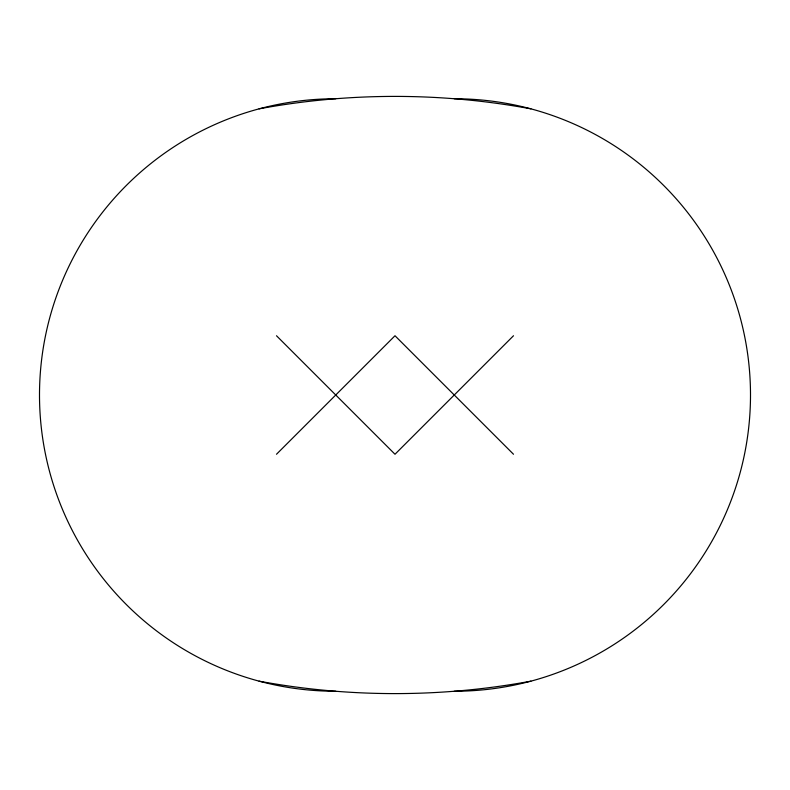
<?xml version="1.0" encoding="UTF-8"?>
<svg xmlns="http://www.w3.org/2000/svg" width="790" height="790" viewBox="0 0 790 790"><rect width="100%" height="100%" fill="white"/><g stroke="black" fill="none" stroke-linecap="round" stroke-linejoin="round"><path stroke-width="1.19" d="M276.5 454.25L395 335.75L513.5 454.25M513.5 335.75L395 454.25L276.5 335.75M335.75 691.25A296.25 296.25 0 0 1 39.5 395A296.25 296.25 0 0 1 335.75 98.75M530.929 681.158A748.644 748.644 0 0 1 259.071 681.158M259.071 108.842A748.644 748.644 0 0 1 530.929 108.842M454.25 98.75A296.25 296.25 0 0 1 750.5 395A296.25 296.25 0 0 1 454.25 691.25"/></g></svg>
